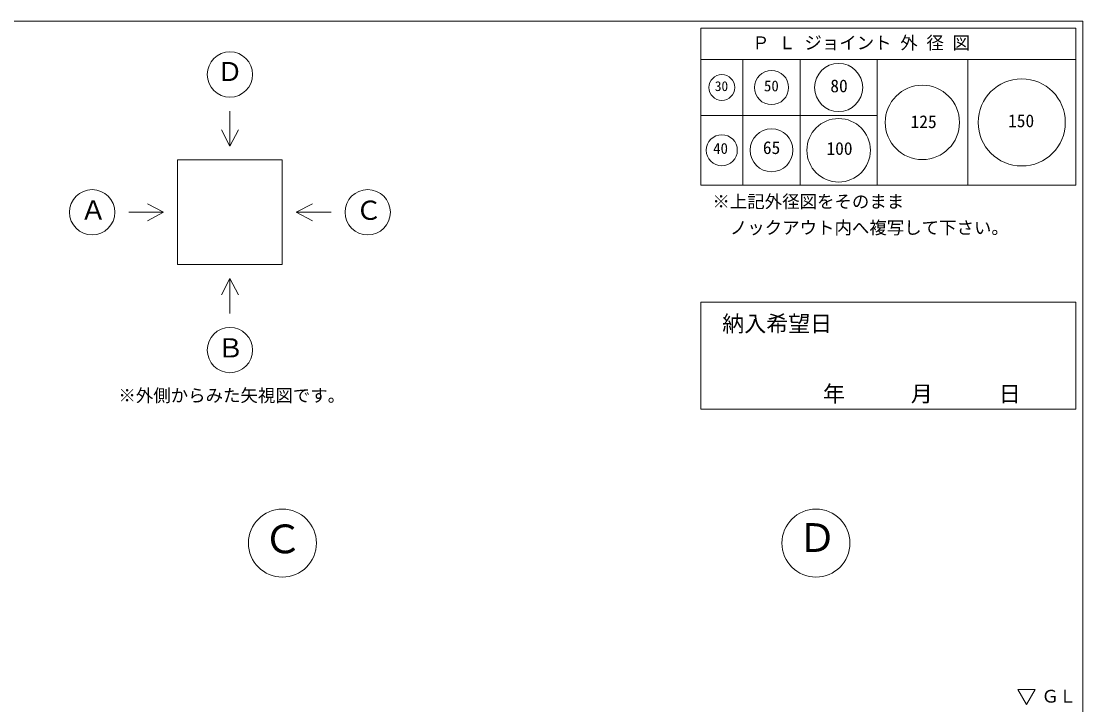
# Model space of a CAD drawing. Units: millimetres, scale not verified. Extents: x -4890 to 18490, y -2302 to 2302.
# Drawn here: x 1846 to 4890, y 342 to 2302 of the extents above; entities that cross this region are included whole.
import ezdxf
from ezdxf.enums import TextEntityAlignment as Align

# ---------------------------------------------------------------- set-up
doc = ezdxf.new("R2010")
doc.units = ezdxf.units.MM
doc.header["$LTSCALE"] = 10
for name, color, linetype, lineweight in [('0-2_waku', 7, 'Continuous', 18), ('0-3_gaikei', 7, 'Continuous', 18), ('0-8_hole', 7, 'Continuous', 18), ('0-E_文字１', 7, 'Continuous', 18)]:
    doc.layers.add(name, color=color, linetype=linetype, lineweight=lineweight)
doc.styles.add('ＭＳ ゴシック', font='')
doc.styles.get('ＭＳ ゴシック').set_extended_font_data('MS Gothic')

msp = doc.modelspace()

# ---------------------------------------------------------------- linework, layer by layer
at = {"layer": '0-2_waku'}
for p, q in [((-1230.06, 2301.53), (4889.94, 2301.53)), ((4889.94, 2301.53), (4889.94, -1973.47)), ((3794.94, 2281.53), (3794.94, 1831.53)), ((3794.94, 2281.53), (4869.94, 2281.53)), ((3794.94, 2281.53), (4869.94, 2281.53)), ((3794.94, 2281.53), (4869.94, 2281.53)), ((3794.94, 2281.53), (3794.94, 1831.53)), ((3794.94, 2281.53), (4869.94, 2281.53)), ((3794.94, 2281.53), (4869.94, 2281.53)), ((3794.94, 2281.53), (4869.94, 2281.53)), ((4869.94, 2281.53), (4869.94, 1831.53)), ((4869.94, 2281.53), (4869.94, 1831.53)), ((3794.94, 2191.53), (4869.94, 2191.53)), ((3914.94, 2191.53), (3914.94, 1831.53)), ((4079.94, 2191.53), (4079.94, 1831.53)), ((4299.94, 2191.53), (4299.94, 1831.53)), ((4559.94, 2191.53), (4559.94, 1831.53)), ((3794.94, 2031.53), (4299.94, 2031.53)), ((3794.94, 1831.53), (4869.94, 1831.53)), ((3794.94, 1831.53), (4869.94, 1831.53))]:
    msp.add_line(p, q, dxfattribs=at)
at = {"layer": '0-3_gaikei'}
for p, q in [((2444.55, 2043.75), (2444.55, 1943.75)), ((2444.55, 1943.75), (2420.43, 1990.13)), ((2444.55, 1943.75), (2468.68, 1990.13)), ((2294.55, 1903.75), (2594.55, 1903.75)), ((2294.55, 1903.75), (2294.55, 1603.75)), ((2594.55, 1903.75), (2594.55, 1603.75)), ((2254.55, 1753.75), (2208.18, 1777.88)), ((2634.55, 1753.75), (2680.93, 1777.88)), ((2154.55, 1753.75), (2254.55, 1753.75)), ((2254.55, 1753.75), (2208.18, 1729.63)), ((2294.55, 1603.75), (2594.55, 1603.75)), ((2444.55, 1563.75), (2420.43, 1517.38)), ((2444.55, 1563.75), (2468.68, 1517.38)), ((2444.55, 1463.75), (2444.55, 1563.75))]:
    msp.add_line(p, q, dxfattribs=at)
msp.add_lwpolyline([(2734.55, 1753.75), (2634.55, 1753.75), (2680.93, 1729.63)], dxfattribs=at)
for centre, radius in [((2444.55, 2148.75), 65), ((2049.55, 1753.75), 65), ((2839.55, 1753.75), 65), ((2444.55, 1358.75), 65), ((2594.94, 805.28), 97.5), ((4124.94, 805.28), 97.5)]:
    msp.add_circle(centre, radius, dxfattribs=at)
at = {"layer": '0-8_hole', "lineweight": 5}
msp.add_lwpolyline([(3794.94, 1496.24), (3794.94, 1189.53), (4869.94, 1189.53), (4869.94, 1496.24)], close=True, dxfattribs=at)
msp.add_lwpolyline([(3794.94, 1496.24), (3794.94, 1189.53), (4869.94, 1189.53), (4869.94, 1496.24)], close=True, dxfattribs=at)
at = {"layer": '0-8_hole'}
for centre, radius in [((4189.94, 2111.53), 69), ((3854.94, 2111.53), 37), ((3997.44, 2111.53), 49), ((4714.94, 2011.53), 125), ((4429.94, 2011.53), 106.5), ((4189.94, 1931.53), 91), ((3997.44, 1931.53), 61.5), ((3854.94, 1931.53), 44.5)]:
    msp.add_circle(centre, radius, dxfattribs=at)
at = {"layer": '0-E_文字１'}
for p, q in [((4728.68, 342.56), (4703.48, 385.5)), ((4703.48, 385.5), (4753.88, 385.5)), ((4728.68, 342.56), (4753.88, 385.5))]:
    msp.add_line(p, q, dxfattribs=at)

# ---------------------------------------------------------------- texts
at = {"layer": '0-8_hole', "style": 'ＭＳ ゴシック'}
for s, height, p in [('50', 31.16, (3975.85, 2091.19)), ('80', 36.66, (4166.12, 2086.85)), ('30', 28.04, (3834.89, 2093)), ('125', 36.66, (4396.22, 1984.11)), ('150', 36.66, (4675.76, 1986.76)), ('40', 31.16, (3830.22, 1911.94)), ('65', 36.66, (3972.66, 1909.81)), ('100', 36.66, (4155, 1907.35)), ('納入希望日', 46.19, (3856.27, 1397.55))]:
    msp.add_text(s, height=height, dxfattribs=at).set_placement(p, align=Align.BOTTOM_LEFT)
at = {"layer": '0-E_文字１', "style": 'ＭＳ ゴシック'}
for s, height, p in [('Ｐ Ｌ ジョイント 外 径 図', 36.66, (3941.87, 2210.35)), ('Ｄ', 54.99, (2406.87, 2113.21)), ('※上記外径図をそのまま', 36.66, (3827.9, 1755.34)), ('Ａ', 54.99, (2015.27, 1716.59)), ('Ｃ', 54.99, (2805.17, 1715.66)), ('\u3000ノックアウト内へ複写して下さい。', 36.66, (3827.9, 1680.34)), ('Ｂ', 54.99, (2408.83, 1321.04)), ('※外側からみた矢視図です。', 36.66, (2124.76, 1199.39)), ('\u3000\u3000\u3000年\u3000\u3000\u3000月\u3000\u3000\u3000日     ', 46.19, (3955.97, 1196.56)), ('Ｃ', 82.48, (2539.27, 751.45)), ('Ｄ', 82.48, (4072.07, 755.16)), ('ＧＬ', 36.66, (4771.48, 337.01))]:
    msp.add_text(s, height=height, dxfattribs=at).set_placement(p, align=Align.BOTTOM_LEFT)

doc.saveas('drawing.dxf')
